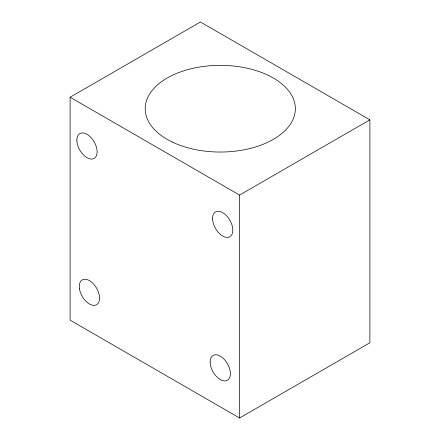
<?xml version="1.0" encoding="UTF-8"?>
<svg xmlns="http://www.w3.org/2000/svg" width="440" height="440" viewBox="0 0 440 440"><rect width="100%" height="100%" fill="white"/><g stroke="black" fill="none" stroke-linecap="round" stroke-linejoin="round"><path stroke-width="0.66" d="M70.109 97.234L200.426 22L369.892 119.84L369.892 342.766L239.575 418L70.109 320.161L70.109 97.234L239.575 195.074L369.892 119.84M239.575 195.074L239.575 418M172.282 142.032A75.081 43.346 0 0 0 294.272 116.023A75.081 43.346 0 0 0 194.26 68.029A75.081 43.346 0 0 0 172.282 142.032M212.559 218.922A14.333 8.278 60 0 0 228.074 237.358A14.333 8.278 60 0 0 227.425 216.728A14.333 8.278 60 0 0 212.559 218.922M210.139 361.988A14.333 8.278 60 0 0 225.341 380.903A14.333 8.278 60 0 0 225.341 360.635A14.333 8.278 60 0 0 210.139 361.988M79.481 288.86A14.333 8.278 60 0 0 96.113 304.942A14.333 8.278 60 0 0 92.653 283.074A14.333 8.278 60 0 0 79.481 288.86M76.868 140.151A14.333 8.278 60 0 0 92.07 159.06A14.333 8.278 60 0 0 92.07 138.793A14.333 8.278 60 0 0 76.868 140.151"/></g></svg>
